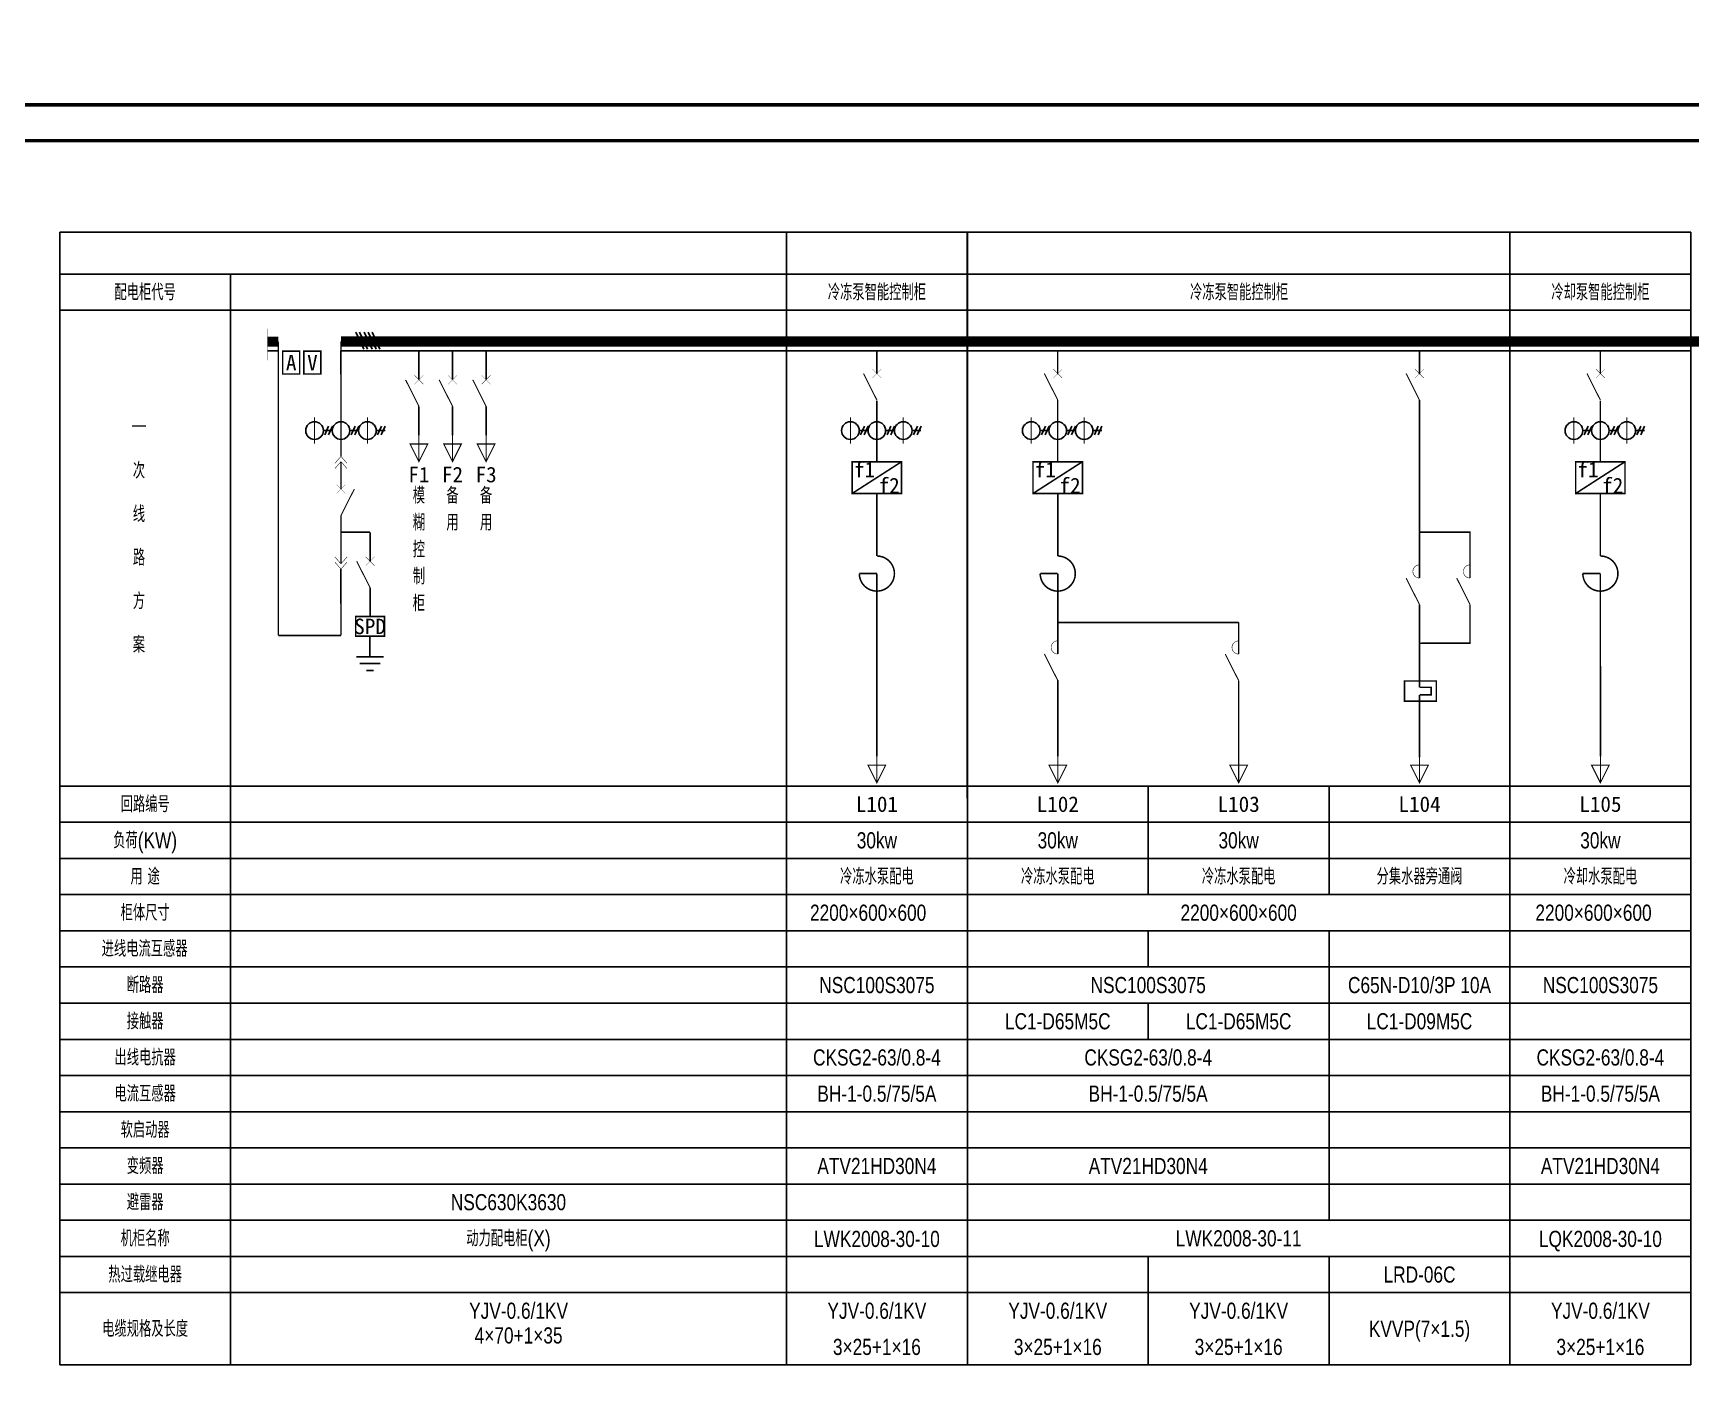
# Model space of a CAD drawing. Extents: x 2166032 to 5302137, y 581493 to 2416206.
# Drawn here: x 2318955 to 2365145, y 865568 to 903306 of the extents above; entities that cross this region are included whole.
import ezdxf
from ezdxf.enums import TextEntityAlignment as Align

# ---------------------------------------------------------------- set-up
doc = ezdxf.new("R2010")
doc.units = 0
doc.header["$LTSCALE"] = 1000
doc.header["$MEASUREMENT"] = 0
doc.layers.add('PUB_TITLE', color=137, linetype='Continuous')
doc.layers.add('空调节能系统', color=7, linetype='Continuous')
doc.styles.add('_宋体', font='!tssdeng.shx', dxfattribs={"width": 0.8, "height": 3.5, "bigfont": '!tssdchn.shx'})
doc.styles.get("Standard").update_dxf_attribs({"font": 'tssdeng.shx', "bigfont": 'tssdchn.shx'})
doc.styles.add('汇通标准', font='', dxfattribs={"height": 300})
doc.styles.get('汇通标准').set_extended_font_data('FangSong_GB2312')

# ---------------------------------------------------------------- blocks, each defined once
blk = doc.blocks.new('1107AC')
at = {"color": 3, "linetype": 'Continuous'}
for points, const_width in [([(0, 0), (-3.79, -7.5)], 0.3), ([(-1.25, -8.75), (1.25, -6.25)], 0.1), ([(1.25, -8.75), (-1.25, -6.25)], 0.1)]:
    blk.add_lwpolyline(points, dxfattribs=dict(at, const_width=const_width))
blk = doc.blocks.new('0923')
at = {"color": 3, "linetype": 'Continuous'}
for p, q in [((-5, -3.75), (-2.5, -3.75)), ((-4.61, -5), (-3.5, -2.5)), ((-3.56, -5), (-2.45, -2.5)), ((2.5, -3.75), (5, -3.75)), ((2.89, -5), (4, -2.5)), ((3.94, -5), (5.05, -2.5)), ((10, -3.75), (12.5, -3.75)), ((10.39, -5), (11.5, -2.5)), ((11.44, -5), (12.55, -2.5))]:
    blk.add_line(p, q, dxfattribs=at)
at = {"color": 3, "linetype": 'Continuous', "const_width": 0.3}
for points in [[(-7.5, 0), (-7.5, -7.5)], [(0, 0), (0, -7.5)], [(7.5, 0), (7.5, -7.5)]]:
    blk.add_lwpolyline(points, dxfattribs=at)
at = {"color": 3, "linetype": 'Continuous'}
for centre in [(-7.5, -3.75), (0, -3.75), (7.5, -3.75)]:
    blk.add_circle(centre, 2.5, dxfattribs=at)
blk = doc.blocks.new('0208D')
at = {"color": 3, "linetype": 'Continuous', "const_width": 0.3}
blk.add_lwpolyline([(0, -7.5), (0, 0)], dxfattribs=at)
blk.add_lwpolyline([(0, -7.5), (2.5, -2.5), (-2.5, -2.5)], close=True, dxfattribs=at)
blk = doc.blocks.new('M_M24')
for p, q in [((-0.25, -0.375), (0.25, -0.375)), ((-0.1875, -0.5), (0.1875, -0.5)), ((-0.0625, -0.625), (0.0625, -0.625))]:
    blk.add_line(p, q)
blk.add_lwpolyline([(0, 0), (0, -0.375)])
at = {"width": 0.8, "flags": 9}
blk.add_attdef('S', (0.25, -0.5), '', height=0.2, dxfattribs=at)
blk = doc.blocks.new('1104A')
at = {"color": 3, "linetype": 'Continuous', "const_width": 0.3}
blk.add_lwpolyline([(0, -7.5), (-3.79, 0)], dxfattribs=at)
at = {"color": 3, "linetype": 'Continuous', "const_width": 0.15}
blk.add_lwpolyline([(0, 3.75, 1), (0, 0)], format="xyb", dxfattribs=at)

msp = doc.modelspace()

# ---------------------------------------------------------------- linework, layer by layer
msp.add_circle((2604640.5, 1020101.3), 438608.5)
at = {"layer": 'PUB_TITLE', "const_width": 100}
for points in [[(2313973.2, 841911), (2398073.2, 841911), (2398073.2, 901311), (2313973.2, 901311)], [(2316473.2, 842911), (2397073.2, 842911), (2397073.2, 900311), (2316473.2, 900311)]]:
    msp.add_lwpolyline(points, close=True, dxfattribs=at)
at = {"layer": '空调节能系统', "color": 0, "linetype": 'ByBlock'}
for p, q in [((2319699.5, 897761), (2339944.9, 897761.2, 0)), ((2319699.5, 897761), (2319699.5, 866204.5)), ((2339944.9, 897761.9, 0), (2339945, 866204.5, 0)), ((2339944.9, 897761.9, 0), (2344984.9, 897761.9, 0)), ((2339944.9, 897761.2, 0), (2339945, 866204.5, 0)), ((2344984.9, 897761.9, 0), (2344985, 866204.5, 0)), ((2344985, 897761.7, 0), (2360105, 897761.8, 0)), ((2344985, 897761.7, 0), (2344985, 866204.5, 0)), ((2360105, 897761.9, 0), (2360105, 866204.5, 0)), ((2360105, 897761.9, 0), (2365145, 897761.9, 0)), ((2360105, 866204.5, 0), (2360105, 897761.8, 0)), ((2365145, 897761.9, 0), (2365145, 866204.5, 0)), ((2319699.5, 896593.1), (2339944.9, 896593.3, 0)), ((2319699.5, 896566.9), (2319699.5, 866204.5)), ((2324451.5, 896567), (2324451.5, 866204.5)), ((2324451.5, 896567), (2324451.5, 866204.5)), ((2339944.9, 896594, 0), (2344984.9, 896594.1, 0)), ((2344985, 896593.9, 0), (2360105, 896594, 0)), ((2360105, 896594, 0), (2365145, 896594.1, 0)), ((2327943, 894972.8), (2328164.8, 894499.6)), ((2327943, 894972.8), (2328164.8, 894499.6)), ((2328051.4, 894972.8), (2328273.2, 894499.6)), ((2328051.4, 894972.8), (2328273.2, 894499.6)), ((2328180.6, 894972.8), (2328402.4, 894499.6)), ((2328180.6, 894972.8), (2328402.4, 894499.6)), ((2328289, 894972.8), (2328510.8, 894499.6)), ((2328289, 894972.8), (2328510.8, 894499.6)), ((2328397.4, 894972.8), (2328619.2, 894499.6)), ((2328397.4, 894972.8), (2328619.2, 894499.6)), ((2319699.5, 882332.5, 0), (2339944.9, 882332.5, 0)), ((2339944.9, 882332.5, 0), (2344984.9, 882332.5, 0)), ((2344985, 882332.5, 0), (2360105, 882332.5, 0)), ((2355065, 882332.5, 0), (2355065, 879308.5, 0)), ((2360105, 882332.5, 0), (2365145, 882332.5, 0)), ((2319699.5, 881324.5, 0), (2339944.9, 881324.5, 0)), ((2339944.9, 881324.5, 0), (2344984.9, 881324.5, 0)), ((2344985, 881324.5, 0), (2360105, 881324.5, 0)), ((2360105, 881324.5, 0), (2365145, 881324.5, 0)), ((2319699.5, 880316.5, 0), (2339944.9, 880316.5, 0)), ((2339944.9, 880316.5, 0), (2344984.9, 880316.5, 0)), ((2344985, 880316.5, 0), (2360105, 880316.5, 0)), ((2360105, 880316.5, 0), (2365145, 880316.5, 0)), ((2319699.5, 879308.5, 0), (2339944.9, 879308.5, 0)), ((2339944.9, 879308.5, 0), (2344984.9, 879308.5, 0)), ((2344985, 879308.5, 0), (2360105, 879308.5, 0)), ((2360105, 879308.5, 0), (2365145, 879308.5, 0)), ((2319699.5, 878300.5, 0), (2339944.9, 878300.5, 0)), ((2339944.9, 878300.5, 0), (2344984.9, 878300.5, 0)), ((2344985, 878300.5, 0), (2360105, 878300.5, 0)), ((2355065, 878300.5, 0), (2355065, 870236.5, 0)), ((2360105, 878300.5, 0), (2365145, 878300.5, 0)), ((2319699.5, 877292.5, 0), (2339944.9, 877292.5, 0)), ((2339944.9, 877292.5, 0), (2344984.9, 877292.5, 0)), ((2344985, 877292.5, 0), (2360105, 877292.5, 0)), ((2360105, 877292.5, 0), (2365145, 877292.5, 0)), ((2319699.5, 876284.5, 0), (2339944.9, 876284.5, 0)), ((2339944.9, 876284.5, 0), (2344984.9, 876284.5, 0)), ((2344985, 876284.5, 0), (2360105, 876284.5, 0)), ((2360105, 876284.5, 0), (2365145, 876284.5, 0)), ((2319699.5, 875276.5, 0), (2339944.9, 875276.5, 0)), ((2339944.9, 875276.5, 0), (2344984.9, 875276.5, 0)), ((2344985, 875276.5, 0), (2360105, 875276.5, 0)), ((2360105, 875276.5, 0), (2365145, 875276.5, 0)), ((2319699.5, 874268.5, 0), (2339944.9, 874268.5, 0)), ((2339944.9, 874268.5, 0), (2344984.9, 874268.5, 0)), ((2344985, 874268.5, 0), (2360105, 874268.5, 0)), ((2360105, 874268.5, 0), (2365145, 874268.5, 0)), ((2319699.5, 873260.5, 0), (2339944.9, 873260.5, 0)), ((2344985, 873260.5, 0), (2360105, 873260.5, 0)), ((2319699.5, 872252.5, 0), (2339944.9, 872252.5, 0)), ((2339944.9, 872252.5, 0), (2344984.9, 872252.5, 0)), ((2344985, 872252.5, 0), (2360105, 872252.5, 0)), ((2360105, 872252.5, 0), (2365145, 872252.5, 0)), ((2319699.5, 871244.5, 0), (2339944.9, 871244.5, 0)), ((2339944.9, 871244.5, 0), (2344984.9, 871244.5, 0)), ((2344985, 871244.5, 0), (2360105, 871244.5, 0)), ((2360105, 871244.5, 0), (2365145, 871244.5, 0)), ((2319699.5, 870236.5, 0), (2339944.9, 870236.5, 0)), ((2339944.9, 870236.5, 0), (2344984.9, 870236.5, 0)), ((2344985, 870236.5, 0), (2360105, 870236.5, 0)), ((2360105, 870236.5, 0), (2365145, 870236.5, 0)), ((2319699.5, 869228.5, 0), (2339944.9, 869228.5, 0)), ((2339944.9, 869228.5, 0), (2344984.9, 869228.5, 0)), ((2344985, 869228.5, 0), (2360105, 869228.5, 0)), ((2355065, 869228.5, 0), (2355065, 866204.5, 0)), ((2360105, 869228.5, 0), (2365145, 869228.5, 0)), ((2319699.5, 868220.5, 0), (2339945, 868220.5, 0)), ((2339945, 868220.5, 0), (2344985, 868220.5, 0)), ((2344985, 868220.5, 0), (2360105, 868220.5, 0)), ((2360105, 868220.5, 0), (2365145, 868220.5, 0)), ((2319699.5, 866204.5, 0), (2339945, 866204.5, 0)), ((2344985, 866204.5, 0), (2360105, 866204.5, 0)), ((2360105, 866204.5, 0), (2365145, 866204.5, 0))]:
    msp.add_line(p, q, dxfattribs=at)
at = {"layer": '空调节能系统', "color": 7, "ltscale": 0.1}
for p, q in [((2319699.5, 895586.2), (2339944.9, 895586.2)), ((2339944.9, 895586.2, 0), (2344984.9, 895586.2, 0)), ((2344985, 895586.2, 0), (2360105, 895586.2, 0)), ((2360105, 895586.2, 0), (2365145, 895586.2, 0))]:
    msp.add_line(p, q, dxfattribs=at)
at = {"layer": '空调节能系统', "color": 1, "linetype": 'ByBlock'}
for p, q in [((2325482.9, 894453.5), (2325785.9, 894453.5)), ((2327532.2, 894457), (2339944.9, 894457)), ((2339944.9, 894457, 0), (2344984.9, 894457, 0)), ((2344985, 894457, 0), (2360105, 894457, 0)), ((2360105, 894457.1, 0), (2365145, 894457.1, 0))]:
    msp.add_line(p, q, dxfattribs=at)
at = {"layer": '空调节能系统'}
for p, q in [((2350025, 882332.5, 0), (2350025, 879308.5, 0)), ((2350025, 878300.5, 0), (2350025, 877292.5, 0)), ((2350025, 876284.5, 0), (2350025, 875276.5, 0))]:
    msp.add_line(p, q, dxfattribs=at)
at = {"layer": '空调节能系统', "color": 7, "linetype": 'ByBlock'}
for p, q in [((2339944.9, 873260.5, 0), (2344984.9, 873260.5, 0)), ((2360105, 873260.5, 0), (2365145, 873260.5, 0)), ((2350025, 869228.5, 0), (2350025, 866204.5, 0)), ((2339945, 866204.5, 0), (2344985, 866204.5, 0))]:
    msp.add_line(p, q, dxfattribs=at)
at = {"layer": '空调节能系统', "color": 1, "linetype": 'ByBlock'}
for points, const_width in [([(2325482.9, 894714.4), (2325785.9, 894714.4)], 282.2), ([(2325482.9, 894714.4), (2325785.9, 894714.4)], 282.2), ([(2325785.9, 894714.4), (2325785.9, 886528.8)], 43.2), ([(2327532.2, 894717.9), (2339944.9, 894717.9)], 282.2), ([(2327532.2, 894717.9), (2327532.2, 891515.2)], 43.2), ([(2327529, 893804), (2327529, 894457)], 43.2), ([(2327529, 893804), (2327529, 894457)], 43.2), ([(2327529, 893804), (2327529, 894457)], 43.2), ([(2327532.2, 890606.8), (2327532.2, 891370.2)], 43.2), ([(2327532.2, 889870.2), (2327532.2, 888523.3)], 43.2), ([(2327531, 888378.3), (2327531.1, 886528.8)], 43.2), ([(2327532.2, 886528.8), (2325785.9, 886528.8)], 43.2)]:
    msp.add_lwpolyline(points, dxfattribs=dict(at, const_width=const_width))
at = {"layer": '空调节能系统', "const_width": 14.4}
for points in [[(2325482.9, 895072), (2325482.9, 894192.5)], [(2327700, 891324.2), (2327531, 891515.1), (2327363.4, 891323)], [(2327363.4, 891178), (2327531, 891370.1), (2327700, 891179.2)], [(2327363.4, 888715.4), (2327531, 888523.3), (2327700, 888714.2)], [(2327700, 888569.2), (2327531, 888378.3), (2327363.4, 888570.4)]]:
    msp.add_lwpolyline(points, dxfattribs=at)
at = {"layer": '空调节能系统', "color": 1, "linetype": 'ByBlock', "const_width": 282.2, "elevation": 0}
for points in [[(2339944.9, 894717.9), (2344984.9, 894717.9)], [(2344985, 894717.9), (2360105, 894717.9)], [(2360105, 894717.9), (2365145, 894717.9)], [(2365145, 894718), (2380265, 894718)]]:
    msp.add_lwpolyline(points, dxfattribs=at)
at = {"layer": '空调节能系统', "color": 3, "const_width": 43.2}
for points in [[(2325908.3, 894447), (2326382.1, 894447), (2326382.1, 893810.9), (2325908.3, 893810.9)], [(2326499.2, 894447), (2326972.9, 894447), (2326972.9, 893810.9), (2326499.2, 893810.9)]]:
    msp.add_lwpolyline(points, close=True, dxfattribs=at)
at = {"layer": '空调节能系统', "color": 0, "linetype": 'ByBlock', "const_width": 43.2}
for points in [[(2329703.8, 894457), (2329703.8, 893649.6)], [(2330639.8, 894457), (2330639.8, 893649.6)], [(2331575.8, 894457), (2331575.8, 893649.6)], [(2329703.8, 892913), (2329703.8, 892106.6)], [(2330639.8, 892913), (2330639.8, 892106.6)], [(2331575.8, 892913), (2331575.8, 892106.6)]]:
    msp.add_lwpolyline(points, dxfattribs=at)
at = {"layer": '空调节能系统', "color": 0, "linetype": 'ByBlock', "const_width": 43.2, "elevation": 0}
for points in [[(2342463.6, 893823.7), (2342463.6, 894457.1)], [(2347503.6, 893804.1), (2347503.6, 894457.1)], [(2357583.6, 893803.9), (2357583.6, 894456.9)], [(2357583.6, 893803.9), (2357583.6, 894456.9)], [(2362623.6, 893823.8), (2362623.6, 894457.1)], [(2342463.6, 891367.1), (2342463.6, 893072.1)], [(2347503.6, 891367.1), (2347503.6, 893087.1)], [(2357583.6, 893086.9), (2357583.6, 889407.7)], [(2362623.6, 891367.1), (2362623.6, 893072.2)], [(2342463.6, 890483.2), (2342464.1, 888741.2)], [(2347503.6, 890483.2), (2347504.1, 888741.2)], [(2362623.6, 890483.2), (2362624.1, 888741.2)], [(2327532.2, 889407.9), (2328339, 889407.9)], [(2327532.2, 889407.9), (2328339, 889407.9)], [(2328342.5, 889404), (2328342.5, 888596.5)], [(2357583.6, 889407.7), (2357583.6, 888126.1)], [(2358992.7, 888126.1), (2358992.7, 889407.7), (2357583.6, 889407.7)], [(2342464.1, 888252.3), (2341975.2, 888252.3)], [(2342464.1, 888252.3), (2342464.9, 883159.5)], [(2347504.1, 888252.3), (2347015.2, 888252.3)], [(2347504.1, 888252.3), (2347504.9, 886011.1)], [(2362624.1, 888252.3), (2362135.3, 888252.3)], [(2362624.1, 888252.3), (2362625, 883159.5)], [(2328342.5, 887859.9), (2328342.5, 887053.6)], [(2328342.5, 887859.9), (2328342.5, 887053.6)], [(2357583.6, 887389.5), (2357584.3, 885084)], [(2358992.7, 887389.5), (2358992.7, 886310.5), (2357584, 886310)], [(2347504.5, 886887.1), (2352544.5, 886889.2)], [(2352544.5, 886889.2), (2352544.9, 886011.1)], [(2347504.3, 885274.5), (2347504.3, 883159.5)], [(2352545, 885272.1), (2352545, 883157)], [(2357584.5, 885084), (2357910.4, 885084), (2357910.4, 884872.7), (2357584.5, 884872.7)], [(2357584.5, 884872.7), (2357584.5, 883134.8)]]:
    msp.add_lwpolyline(points, dxfattribs=at)
at = {"layer": '空调节能系统', "elevation": 0}
for points in [[(2341776.1, 890483.2, 43.2, 43.2, 0), (2343151.1, 891367.1, 14.4, 14.4, 0)], [(2346816.1, 890483.2, 43.2, 43.2, 0), (2348191.1, 891367.1, 14.4, 14.4, 0)], [(2361936.1, 890483.2, 43.2, 43.2, 0), (2363311.1, 891367.1, 14.4, 14.4, 0)]]:
    msp.add_lwpolyline(points, format="xyseb", dxfattribs=at)
at = {"layer": '空调节能系统', "color": 0, "linetype": 'ByBlock', "const_width": 43.2, "elevation": 0}
for points in [[(2343151.1, 891367.1), (2341776.1, 891367.1), (2341776.1, 890483.2), (2343151.1, 890483.2)], [(2348191.1, 891367.1), (2346816.1, 891367.1), (2346816.1, 890483.2), (2348191.1, 890483.2)], [(2363311.1, 891367.1), (2361936.1, 891367.1), (2361936.1, 890483.2), (2363311.1, 890483.2)], [(2327940.7, 887053.6), (2328744.3, 887053.6), (2328744.3, 886507), (2327940.7, 886507)], [(2327940.7, 887053.6), (2328744.3, 887053.6), (2328744.3, 886507), (2327940.7, 886507)], [(2357168.1, 885260.4), (2358054.4, 885260.4), (2358054.4, 884696.2), (2357168.1, 884696.2)]]:
    msp.add_lwpolyline(points, close=True, dxfattribs=at)
for points in [[(2341975.2, 888252.3, 2.4142136), (2342464.1, 888741.2, 2.4142136)], [(2347015.2, 888252.3, 2.4142136), (2347504.1, 888741.2, 2.4142136)], [(2362135.3, 888252.3, 2.4142136), (2362624.1, 888741.2, 2.4142136)]]:
    msp.add_lwpolyline(points, format="xyb", dxfattribs=at)

# ---------------------------------------------------------------- block references
at = {"layer": '空调节能系统', "color": 0, "linetype": 'ByBlock', "yscale": 98.21233607875183, "zscale": 98.21233608022217, "rotation": 180}
for p, xscale in [((2342463.6, 893087.1, 0), -98.21233606897295), ((2347503.6, 893087.1, 0), -98.21233606897295), ((2347503.6, 893087.1, 0), -98.21233606897295), ((2357583.6, 893086.9, 0), -98.21233606897295), ((2362623.6, 893087.1, 0), -98.21233606897295), ((2329703.8, 892913), -98.21233606897295), ((2330639.8, 892913), -98.21233606897295), ((2331575.8, 892913), -98.21233606897295), ((2327532.2, 889870.2), 98.21233606897295), ((2328342.5, 887859.9, 0), -98.21233606897295), ((2328342.5, 887859.9, 0), -98.21233606897295)]:
    msp.add_blockref('1107AC', p, dxfattribs=dict(at, xscale=xscale))
at = {"layer": '空调节能系统', "color": 0, "linetype": 'ByBlock'}
for name, p, xscale, yscale, zscale in [('0923', (2327532.2, 892603.3, 0), 98.21233606897295, 98.21233607875183, 98.21233608022217), ('0923', (2342463.6, 892603.3, 0), 98.21233606897295, 98.21233607875183, 98.21233608022217), ('0923', (2347503.6, 892603.3, 0), 98.21233606897295, 98.21233607875183, 98.21233608022217), ('0923', (2362623.6, 892603.3, 0), 98.21233606897295, 98.21233607875183, 98.21233608022217), ('0208D', (2329703.8, 892106.6), 98.21233606897295, 98.21233607875183, 98.21233608022217), ('0208D', (2330639.8, 892106.6), 98.21233606897295, 98.21233607875183, 98.21233608022217), ('0208D', (2331575.8, 892106.6), 98.21233606897295, 98.21233607875183, 98.21233608022217), ('1104A', (2357583.6, 888126.1, 0), 98.21233606897295, 98.21233607875183, 98.21233608022217), ('1104A', (2358992.7, 888126.1, 0), 98.21233606897295, 98.21233607875183, 98.21233608022217), ('M_M24', (2328340.4, 886502.3, 0), 1514.434678463498, 1514.434678470483, 1514.434678469134), ('M_M24', (2328340.4, 886502.3, 0), 1514.434678463498, 1514.434678470483, 1514.434678469134), ('1104A', (2347504.3, 886011.1, 0), 98.21233606897295, 98.21233607875183, 98.21233608022217), ('1104A', (2352544.3, 886008.7, 0), 98.21233606897295, 98.21233607875183, 98.21233608022217), ('0208D', (2342464.9, 883159.5, 0), 98.21233606897295, 98.21233607875183, 98.21233608022217), ('0208D', (2347505, 883159.5, 0), 98.21233606897295, 98.21233607875183, 98.21233608022217), ('0208D', (2352545, 883157, 0), 98.21233606897295, 98.21233607875183, 98.21233608022217), ('0208D', (2357585, 883159.4, 0), 98.21233606897295, 98.21233607875183, 98.21233608022217), ('0208D', (2362625, 883159.5, 0), 98.21233606897295, 98.21233607875183, 98.21233608022217)]:
    msp.add_blockref(name, p, dxfattribs=dict(at, xscale=xscale, yscale=yscale, zscale=zscale))

# ---------------------------------------------------------------- texts
at = {"layer": '空调节能系统', "color": 0, "linetype": 'ByBlock', "style": '_宋体', "width": 0.8}
for s, p in [('配电柜代号', (2322075.5, 896089.7)), ('线', (2321902.3, 889910.1)), ('方', (2321902.3, 887485.6)), ('案', (2321902.3, 886273.4)), ('负荷(KW)', (2322075.5, 880820.5)), ('2200×600×600', (2342220.6, 878804.5, 0)), ('2200×600×600', (2352545, 878804.5, 0)), ('2200×600×600', (2362432.9, 878804.5, 0)), ('变频器', (2322075.5, 871748.5)), ('机柜名称', (2322075.5, 869732.5))]:
    msp.add_text(s, height=450, dxfattribs=at).set_placement(p, align=Align.MIDDLE_CENTER)
at = {"layer": '空调节能系统', "color": 1, "linetype": 'ByBlock', "style": '_宋体', "width": 0.8}
for s, p in [('冷冻泵智能控制柜', (2342464.9, 896089.9, 0)), ('冷冻泵智能控制柜', (2352557.3, 896089.9, 0)), ('冷却泵智能控制柜', (2362625, 896089.9, 0)), ('冷冻水泵配电', (2342464.9, 879812.5, 0)), ('冷冻水泵配电', (2347505, 879812.5, 0)), ('冷冻水泵配电', (2352545, 879812.5, 0)), ('分集水器旁通阀', (2357585, 879812.5, 0)), ('冷却水泵配电', (2362625, 879812.5, 0)), ('NSC630K3630', (2332198.2, 870740.5, 0)), ('动力配电柜(X)', (2332198.2, 869732.5)), ('LWK2008-30-10', (2342465, 869717.3, 0)), ('LWK2008-30-11', (2352545, 869732.5, 0)), ('LQK2008-30-10', (2362625, 869717.3, 0))]:
    msp.add_text(s, height=450, dxfattribs=at).set_placement(p, align=Align.MIDDLE_CENTER)
at = {"layer": '空调节能系统', "color": 0, "linetype": 'ByBlock'}
for s, height, style, p in [('V', 432, '汇通标准', (2326736.1, 894128.9)), ('一', 450, '_宋体', (2321902.3, 892334.5)), ('f1', 432, '汇通标准', (2342119.8, 891146.1, 0)), ('f1', 432, '汇通标准', (2347159.8, 891146.1, 0)), ('f1', 432, '汇通标准', (2362279.9, 891146.1, 0)), ('f2', 432, '汇通标准', (2342807.3, 890704.1, 0)), ('f2', 432, '汇通标准', (2347847.3, 890704.1, 0)), ('f2', 432, '汇通标准', (2362967.4, 890704.1, 0)), ('SPD', 432, '汇通标准', (2328342.5, 886780.3, 0))]:
    msp.add_text(s, height=height, dxfattribs=dict(at, style=style)).set_placement(p, align=Align.MIDDLE_CENTER)
at = {"layer": '空调节能系统', "color": 7, "linetype": 'ByBlock', "style": '_宋体', "width": 0.8}
for s, p in [('次', (2321902.3, 891122.3)), ('路', (2321902.3, 888697.8)), ('回路编号', (2322075.5, 881828.5)), ('30kw', (2342464.9, 880820.5, 0)), ('30kw', (2347505, 880820.5, 0)), ('30kw', (2352545, 880820.5, 0)), ('30kw', (2362625, 880820.5, 0)), ('用 途', (2322075.5, 879812.5)), ('柜体尺寸', (2322075.5, 878804.5)), ('进线电流互感器', (2322061.2, 877801.6)), ('断路器', (2322075.5, 876788.5)), ('NSC100S3075', (2342464.9, 876788.5, 0)), ('NSC100S3075', (2350025, 876788.5, 0)), ('C65N-D10/3P 10A', (2357585, 876788.5, 0)), ('NSC100S3075', (2362625, 876788.5, 0)), ('接触器', (2322075.5, 875780.5)), ('LC1-D65M5C', (2347505, 875780.5, 0)), ('LC1-D65M5C', (2352545, 875780.5, 0)), ('LC1-D09M5C', (2357585, 875780.5, 0)), ('出线电抗器', (2322075.5, 874772.5)), ('CKSG2-63/0.8-4', (2342464.9, 874772.5, 0)), ('CKSG2-63/0.8-4', (2350025, 874772.5, 0)), ('CKSG2-63/0.8-4', (2362625, 874772.5, 0)), ('电流互感器', (2322075.5, 873764.5)), ('BH-1-0.5/75/5A', (2342464.9, 873764.5, 0)), ('BH-1-0.5/75/5A', (2350022.4, 873764.4, 0)), ('BH-1-0.5/75/5A', (2362625, 873764.5, 0)), ('软启动器', (2322075.5, 872756.5)), ('ATV21HD30N4', (2342464.9, 871748.5, 0)), ('ATV21HD30N4', (2350025, 871748.5, 0)), ('ATV21HD30N4', (2362625, 871748.5, 0)), ('避雷器', (2322075.5, 870740.5)), ('热过载继电器', (2322075.5, 868724.5)), ('LRD-06C', (2357585, 868724.5, -146177.7)), ('YJV-0.6/1KV', (2332481.6, 867716.5, 0)), ('YJV-0.6/1KV', (2342464.9, 867716.5, 0)), ('YJV-0.6/1KV', (2347505, 867716.5, 0)), ('YJV-0.6/1KV', (2352545, 867716.5, 0)), ('YJV-0.6/1KV', (2362625, 867716.5, 0)), ('电缆规格及长度', (2322075.5, 867212.5)), ('KVVP(7×1.5)', (2357585, 867212.5, 0)), ('4×70+1×35', (2332481.6, 867028.3, 0)), ('3×25+1×16', (2342464.9, 866708.5, 0)), ('3×25+1×16', (2347505, 866708.5, 0)), ('3×25+1×16', (2352545, 866708.5, 0)), ('3×25+1×16', (2362625, 866708.5, 0))]:
    msp.add_text(s, height=450, dxfattribs=at).set_placement(p, align=Align.MIDDLE_CENTER)
at = {"layer": '空调节能系统', "color": 1, "linetype": 'ByBlock', "style": '汇通标准'}
for s, p in [('F1', (2329703.8, 891010)), ('F2', (2330639.8, 891010)), ('F3', (2331575.8, 891010)), ('L101', (2342464.9, 881828.5, 0)), ('L102', (2347505, 881828.5, 0)), ('L103', (2352545, 881828.5, 0)), ('L104', (2357585, 881828.5, 0)), ('L105', (2362625, 881828.5, 0))]:
    msp.add_text(s, height=432, dxfattribs=at).set_placement(p, align=Align.MIDDLE_CENTER)
at = {"layer": '空调节能系统', "color": 0, "linetype": 'ByBlock'}
for s, insert, char_height, width, attachment_point, style in [('A', (2326145.2, 894128.9), 432, 4964.5, 5, '汇通标准'), ('模糊控制柜', (2329703.8, 890650), 450, 456.425, 2, '_宋体')]:
    msp.add_mtext(s, dxfattribs=dict(at, insert=insert, char_height=char_height, width=width, attachment_point=attachment_point, style=style))
at = {"layer": '空调节能系统', "color": 1, "linetype": 'ByBlock', "char_height": 450, "width": 456.425, "attachment_point": 2, "style": '_宋体'}
for insert in [(2330639.8, 890650), (2331575.8, 890650)]:
    msp.add_mtext('备用', dxfattribs=dict(at, insert=insert))

doc.saveas('drawing.dxf')
